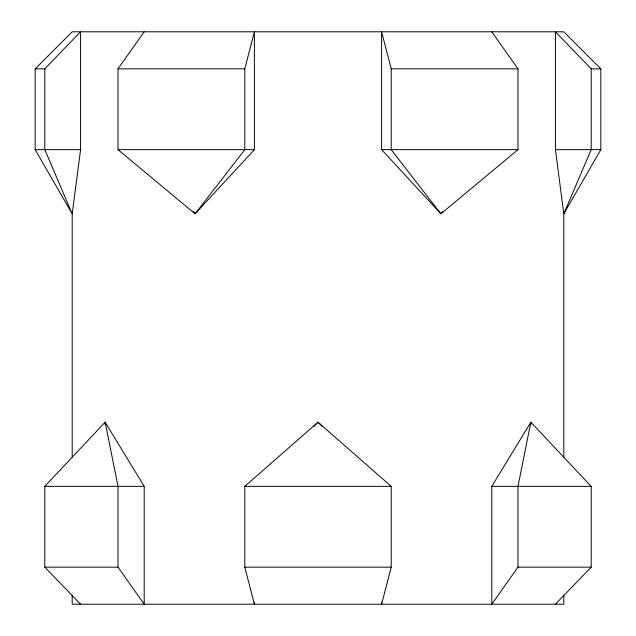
<?xml version="1.0" encoding="UTF-8"?>
<svg xmlns="http://www.w3.org/2000/svg" width="636" height="636" viewBox="0 0 636 636"><rect width="100%" height="100%" fill="white"/><g stroke="black" fill="none" stroke-linecap="round" stroke-linejoin="round"><path stroke-width="0.95" d="M563.798 457.181L563.798 213.815L600.829 149.651L600.829 68.839L563.798 31.8L72.202 31.8L35.171 68.839L35.171 149.651L72.202 213.815L44.806 149.651L44.806 68.839L80.581 31.8L80.581 149.651L72.202 213.815L72.202 457.181M193.264 211.494L195.101 213.815L244.796 149.651L244.796 68.839L254.384 31.8L254.384 149.651L195.101 213.815L118.01 149.651L118.01 68.839L144.197 31.8M254.384 602.22L254.384 604.2L244.796 567.161L244.796 486.349L318 422.185L391.204 486.349L391.204 567.161L381.616 604.2L381.616 602.22M104.431 424.021L105.139 422.185L144.197 486.349L144.197 604.2L118.01 567.161L118.01 486.349L105.139 422.185L44.806 486.349L44.806 567.161L80.581 604.2M531.569 424.021L530.861 422.185L517.99 486.349L517.99 567.161L491.803 604.2L491.803 486.349L530.861 422.185L591.194 486.349L591.194 567.161L555.419 604.2M442.736 211.494L440.899 213.815L381.616 149.651L381.616 31.8L391.204 68.839L391.204 149.651L440.899 213.815L517.99 149.651L517.99 68.839L491.803 31.8M313.802 426.422L318 422.185L322.198 426.422M35.171 68.839L44.806 68.839M118.01 68.839L244.796 68.839M391.204 68.839L517.99 68.839M591.194 68.839L591.194 149.651L563.798 213.815L555.419 149.651L555.419 31.8L591.194 68.839L600.829 68.839M35.171 149.651L80.581 149.651M118.01 149.651L254.384 149.651M381.616 149.651L517.99 149.651M555.419 149.651L600.829 149.651M44.806 486.349L144.197 486.349M244.796 486.349L391.204 486.349M491.803 486.349L591.194 486.349M44.806 567.161L118.01 567.161M244.796 567.161L391.204 567.161M517.99 567.161L591.194 567.161M563.798 595.256L563.798 604.2L72.202 604.2L72.202 595.256"/></g></svg>
